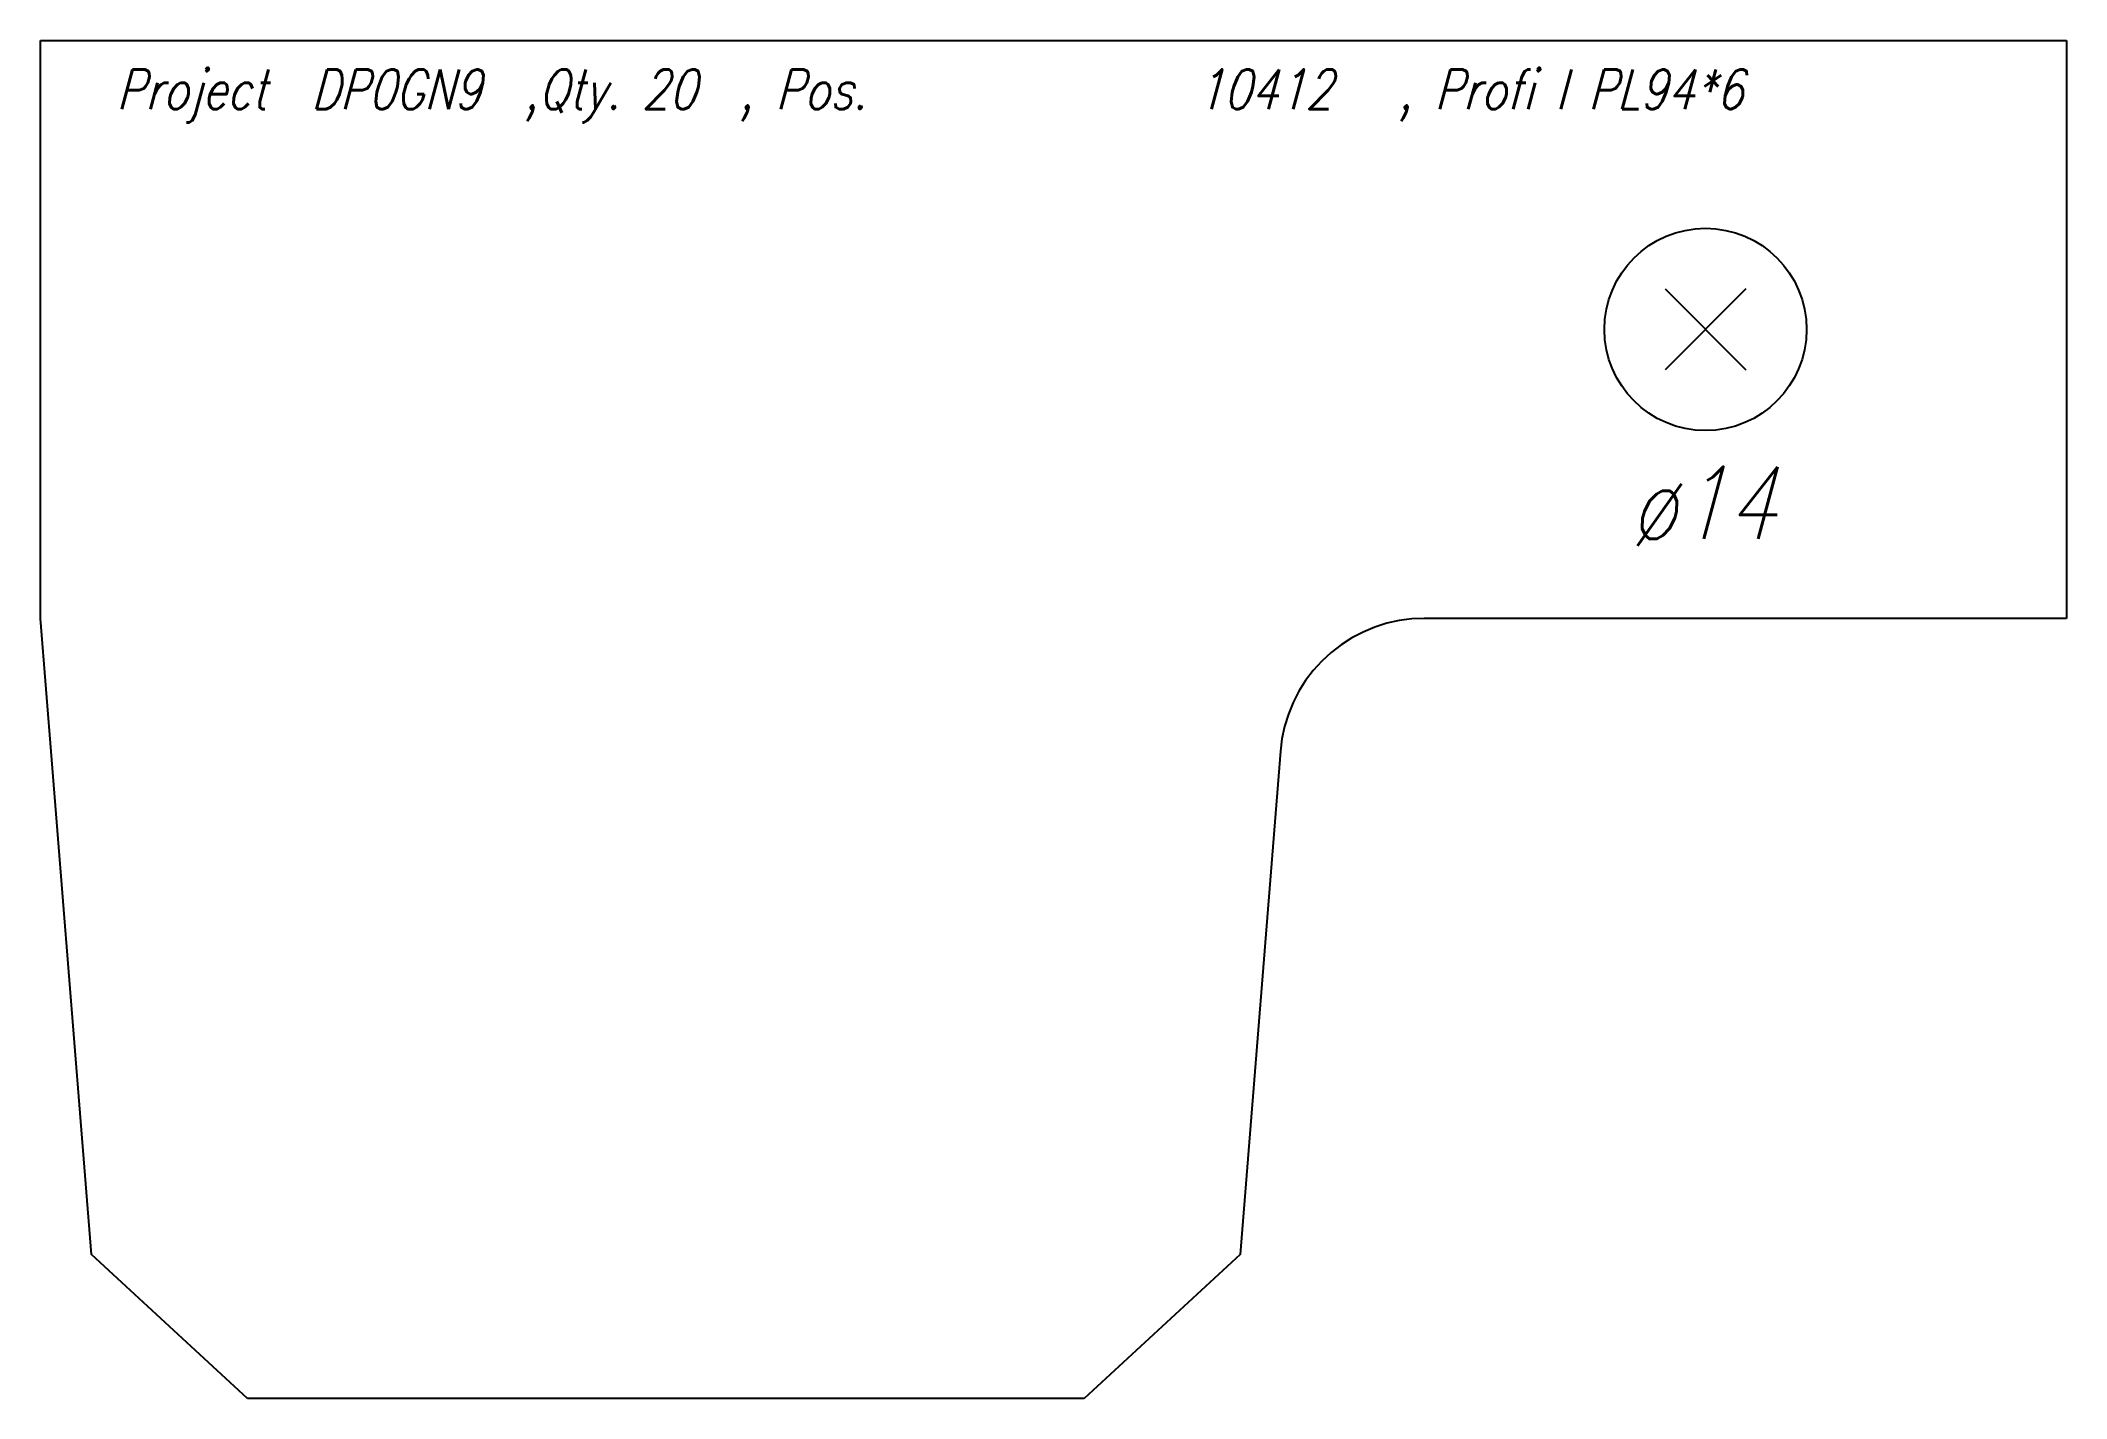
# Model space of a CAD drawing. Extents: x 0 to 140, y -47 to 47.
import ezdxf

# ---------------------------------------------------------------- set-up
doc = ezdxf.new("R2010")
doc.units = 0
doc.header["$LTSCALE"] = 10
for name, color, linetype in [('BEZ_SCHRAUBEN', 7, 'CONTINUOUS'), ('SCHRAUBEN', 7, 'CONTINUOUS'), ('TEILE', 7, 'CONTINUOUS'), ('UNTERSCHRIFT', 7, 'CONTINUOUS')]:
    doc.layers.add(name, color=color, linetype=linetype)
doc.styles.get("Standard").update_dxf_attribs({"font": 'ROMANS'})

msp = doc.modelspace()

# ---------------------------------------------------------------- linework, layer by layer
at = {"layer": 'SCHRAUBEN', "color": 6}
for p, q in [((118.105728, 29.800882), (112.50573, 24.200882)), ((112.50573, 29.800882), (118.105728, 24.200882))]:
    msp.add_line(p, q, dxfattribs=at)
at = {"layer": 'SCHRAUBEN', "color": 2}
msp.add_circle((115.305725, 27.000883), 7, dxfattribs=at)
at = {"layer": 'TEILE', "color": 2}
for p, q in [((0, 47.000004), (140.305695, 47.000004)), ((0.008631, 7.00196), (0, 47.000004)), ((140.305695, 47.000004), (140.30574, 7.00172)), ((3.531339, -37.031849), (0.008631, 7.00196)), ((90.811768, 5.648825), (90.073662, 5.175642)), ((91.588486, 6.055537), (90.811768, 5.648825)), ((92.397842, 6.392653), (91.588486, 6.055537)), ((93.233627, 6.657579), (92.397842, 6.392653)), ((94.089386, 6.84828), (93.233627, 6.657579)), ((94.958572, 6.963291), (94.089386, 6.84828)), ((95.834488, 7.00172), (94.958572, 6.963291)), ((140.30574, 7.00172), (95.834488, 7.00172)), ((89.379837, 4.639626), (88.735626, 4.044897)), ((90.073662, 5.175642), (89.379837, 4.639626)), ((88.145988, 3.396027), (87.615463, 2.698004)), ((88.735626, 4.044897), (88.145988, 3.396027)), ((87.148102, 1.956192), (86.74752, 1.176296)), ((87.615463, 2.698004), (87.148102, 1.956192)), ((86.416786, 0.36431), (86.158447, -0.473525)), ((86.74752, 1.176296), (86.416786, 0.36431)), ((85.974495, -1.330768), (85.866333, -2.200829)), ((86.158447, -0.473525), (85.974495, -1.330768)), ((85.866325, -2.200827), (83.079842, -37.031849)), ((85.866333, -2.200829), (85.866325, -2.200827)), ((14.328793, -47.000004), (3.531339, -37.031849)), ((83.079842, -37.031849), (72.282394, -47.000004)), ((72.282394, -47.000004), (14.328793, -47.000004))]:
    msp.add_line(p, q, dxfattribs=at)

# ---------------------------------------------------------------- texts
at = {"layer": 'BEZ_SCHRAUBEN', "color": 2, "oblique": 15, "width": 0.8}
msp.add_text(' ø14', height=5, dxfattribs=at).set_placement((107.305725, 12.500882))
at = {"layer": 'UNTERSCHRIFT', "color": 2, "oblique": 15, "width": 0.8}
for s, p in [('Project  DP0GN9  ,Qty. 20  , Pos. ', (5.252844, 42.250004)), ('10412', (80.052841, 42.250004)), ('  , Profi l PL94*6', (91.052849, 42.250004))]:
    msp.add_text(s, height=2.75, dxfattribs=at).set_placement(p)

doc.saveas('drawing.dxf')
